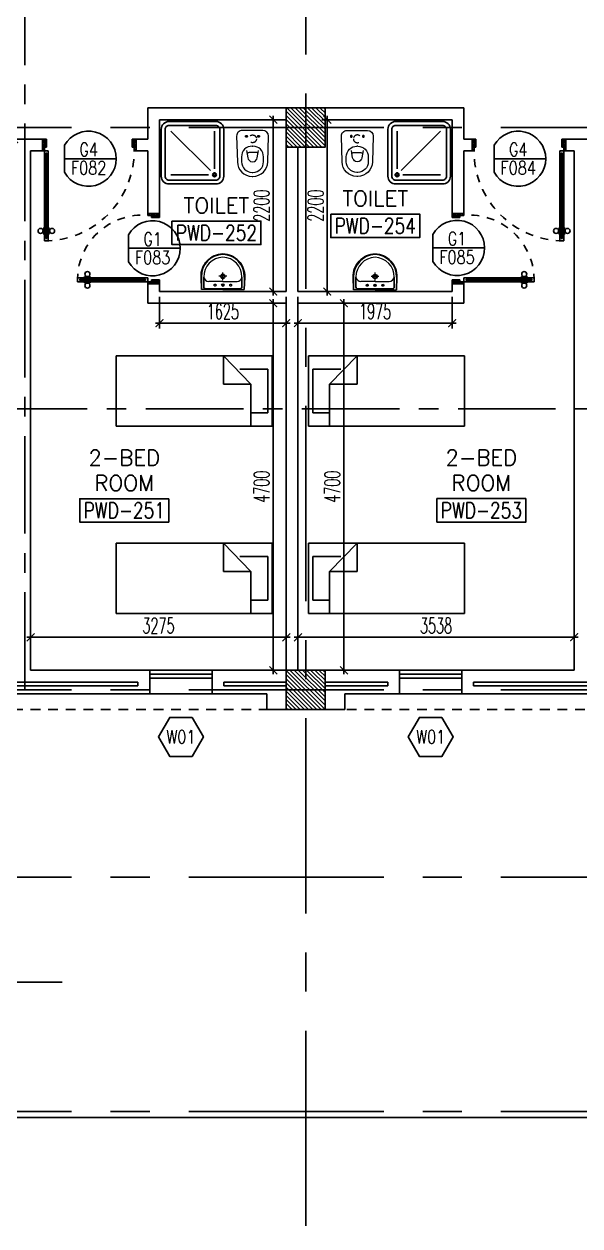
# Model space of a CAD drawing. Extents: x 88852.7 to 88945.7, y 39921.6 to 40001.1.
# Drawn here: x 88924.4 to 88931.52, y 39921.62 to 39937 of the extents above; entities that cross this region are included whole.
import ezdxf
from ezdxf.enums import TextEntityAlignment as Align

# ---------------------------------------------------------------- set-up
doc = ezdxf.new("R2010")
doc.units = 0
doc.header["$MEASUREMENT"] = 0
doc.header["$PDMODE"] = 34
for name, pattern in [('CENTER', [2, 1.25, -0.25, 0.25, -0.25]), ('CENTERX2', [4, 2.5, -0.5, 0.5, -0.5]), ('DASHED', [0.75, 0.5, -0.25]), ('HIDDEN', [0.375, 0.25, -0.125]), ('HIDDEN2', [0.1875, 0.125, -0.0625])]:
    doc.linetypes.add(name, pattern=pattern)
doc.layers.get('0').update_dxf_attribs({"linetype": 'CONTINUOUS'})
doc.layers.get('DEFPOINTS').update_dxf_attribs({"linetype": 'CONTINUOUS'})
for name, color, linetype in [('AX-DIM', 4, 'CONTINUOUS'), ('AXES', 11, 'CENTERX2'), ('AXES1', 11, 'CENTER'), ('COL', 2, 'CONTINUOUS'), ('DIM', 4, 'CONTINUOUS'), ('DOOR', 7, 'CONTINUOUS'), ('DOOR-CR', 4, 'CONTINUOUS'), ('DOOR-NO', 3, 'CONTINUOUS'), ('FIX', 3, 'CONTINUOUS'), ('FUR', 4, 'CONTINUOUS'), ('HAT', 8, 'CONTINUOUS'), ('HIDDEN', 9, 'HIDDEN2'), ('INSUL', 4, 'CONTINUOUS'), ('RM-BOX', 4, 'CONTINUOUS'), ('RM-NAME', 2, 'CONTINUOUS'), ('RM-NO', 2, 'CONTINUOUS'), ('TXT', 2, 'CONTINUOUS'), ('WALL', 2, 'CONTINUOUS'), ('WIN', 3, 'CONTINUOUS'), ('WIN-BOX', 3, 'CONTINUOUS'), ('WIN-NO', 5, 'CONTINUOUS')]:
    doc.layers.add(name, color=color, linetype=linetype)
doc.styles.add('ROMANS', font='ROMANS.shx', dxfattribs={"width": 0.6})
doc.dimstyles.new('DIM-OUT', dxfattribs={"dimscale": 0, "dimtxt": 0.24, "dimasz": 0.08, "dimexe": 0.02, "dimexo": 0.02, "dimgap": 0.05, "dimtad": 1, "dimdec": 0, "dimlfac": 1000, "dimzin": 0, "dimdsep": 46, "dimtxsty": 'ROMANS', "dimblk1": 'ARCHTICK', "dimblk2": 'ARCHTICK', "dimsah": 1, "dimcen": 0.01, "dimdle": 0.08, "dimclrd": 4, "dimclre": 4, "dimclrt": 2, "dimadec": 0, "dimazin": 0, "dimtp": 2, "dimtm": 2, "dimtfac": 0.114286, "dimtdec": 0, "dimtix": 1, "dimtmove": 2, "dimatfit": 3, "dimldrblk": 'ARCHTICK', "dimfxl": 0, "dimtolj": 1, "dimtzin": 0, "dimarcsym": 0})
doc.dimstyles.new('STANDARD in', dxfattribs={"dimtxt": 0.2, "dimasz": 0.1, "dimexe": 0.07, "dimexo": 0.07, "dimgap": 0.05, "dimtad": 1, "dimdec": 0, "dimlfac": 1000, "dimzin": 0, "dimdsep": 46, "dimtxsty": 'ROMANS', "dimblk": 'ARCHTICK', "dimcen": 0.05, "dimdle": 0.05, "dimclrd": 4, "dimclre": 4, "dimclrt": 2, "dimadec": 0, "dimazin": 0, "dimtfac": 1, "dimtdec": 0, "dimtmove": 2, "dimatfit": 3, "dimfxl": 0, "dimtolj": 1, "dimtzin": 0, "dimarcsym": 0})

# ---------------------------------------------------------------- blocks, each defined once
blk = doc.blocks.new('_ARCHTICK')
at = {"color": 0, "linetype": 'ByBlock', "const_width": 0.15}
blk.add_lwpolyline([(-0.5, -0.5), (0.5, 0.5)], dxfattribs=at)
blk = doc.blocks.new('*D592')
at = {"layer": 'AX-DIM', "color": 4, "lineweight": -2}
for p, q in [((88944.31, 39928.31), (88944.31, 39922.925)), ((88943.63, 39928.23), (88944.33, 39928.23)), ((88903.54, 39923.005), (88944.33, 39923.005))]:
    blk.add_line(p, q, dxfattribs=at)
at = {"layer": 'DEFPOINTS', "color": 0}
for p in [(88943.61, 39928.23), (88903.52, 39923.005), (88944.31, 39923.005)]:
    blk.add_point(p, dxfattribs=at)
at = {"layer": 'AX-DIM', "color": 4, "lineweight": -2, "xscale": 0.08, "yscale": 0.08, "zscale": 0.08}
for p, rotation in [((88944.31, 39928.23), 90), ((88944.31, 39923.005), 270)]:
    blk.add_blockref('_ARCHTICK', p, dxfattribs=dict(at, rotation=rotation))
at = {"layer": 'AX-DIM', "color": 2, "insert": (88944.14, 39925.617), "char_height": 0.24, "attachment_point": 5, "rotation": 90, "style": 'ROMANS'}
blk.add_mtext('\\A1;5225', dxfattribs=at)
blk = doc.blocks.new('*D241')
at = {"layer": 'DEFPOINTS', "color": 0, "linetype": 'ByBlock'}
for p in [(88927.91, 39933.58), (88929.885, 39933.58), (88929.885, 39933.175)]:
    blk.add_point(p, dxfattribs=at)
at = {"layer": 'DIM', "color": 4, "linetype": 'ByBlock', "lineweight": -2}
for p, q in [((88927.91, 39933.51), (88927.91, 39933.105)), ((88929.885, 39933.51), (88929.885, 39933.105)), ((88927.86, 39933.175), (88929.935, 39933.175))]:
    blk.add_line(p, q, dxfattribs=at)
at = {"layer": 'DIM', "color": 4, "linetype": 'ByBlock', "lineweight": -2, "xscale": 0.1, "yscale": 0.1, "zscale": 0.1, "rotation": 180}
blk.add_blockref('_ARCHTICK', (88927.91, 39933.175), dxfattribs=at)
at = {"layer": 'DIM', "color": 4, "linetype": 'ByBlock', "lineweight": -2, "xscale": 0.1, "yscale": 0.1, "zscale": 0.1}
blk.add_blockref('_ARCHTICK', (88929.885, 39933.175), dxfattribs=at)
at = {"layer": 'DIM', "color": 2, "linetype": 'ByBlock', "insert": (88928.898, 39933.325), "char_height": 0.2, "attachment_point": 5, "style": 'ROMANS'}
blk.add_mtext('\\A1;1975', dxfattribs=at)
blk = doc.blocks.new('*D245')
at = {"layer": 'DEFPOINTS', "color": 0, "linetype": 'ByBlock'}
for p in [(88928.513, 39933.43), (88928.499, 39928.73), (88928.513, 39928.73)]:
    blk.add_point(p, dxfattribs=at)
at = {"layer": 'DIM', "color": 4, "linetype": 'ByBlock', "lineweight": -2}
for p, q in [((88928.443, 39933.43), (88928.429, 39933.43)), ((88928.499, 39933.48), (88928.499, 39928.68)), ((88928.443, 39928.73), (88928.429, 39928.73))]:
    blk.add_line(p, q, dxfattribs=at)
at = {"layer": 'DIM', "color": 4, "linetype": 'ByBlock', "lineweight": -2, "xscale": 0.1, "yscale": 0.1, "zscale": 0.1}
for p, rotation in [((88928.499, 39933.43), 90), ((88928.499, 39928.73), 270)]:
    blk.add_blockref('_ARCHTICK', p, dxfattribs=dict(at, rotation=rotation))
at = {"layer": 'DIM', "color": 2, "linetype": 'ByBlock', "insert": (88928.349, 39931.08), "char_height": 0.2, "attachment_point": 5, "rotation": 90, "style": 'ROMANS'}
blk.add_mtext('\\A1;4700', dxfattribs=at)
blk = doc.blocks.new('*D242')
at = {"layer": 'DEFPOINTS', "color": 0, "linetype": 'ByBlock'}
for p in [(88928.286, 39935.78), (88928.561, 39935.78), (88927.91, 39933.58)]:
    blk.add_point(p, dxfattribs=at)
at = {"layer": 'DIM', "color": 4, "linetype": 'ByBlock', "lineweight": -2}
for p, q in [((88928.491, 39935.78), (88928.216, 39935.78)), ((88928.286, 39933.53), (88928.286, 39935.83)), ((88927.98, 39933.58), (88928.356, 39933.58))]:
    blk.add_line(p, q, dxfattribs=at)
at = {"layer": 'DIM', "color": 4, "linetype": 'ByBlock', "lineweight": -2, "xscale": 0.1, "yscale": 0.1, "zscale": 0.1}
for p, rotation in [((88928.286, 39935.78), 90), ((88928.286, 39933.58), 270)]:
    blk.add_blockref('_ARCHTICK', p, dxfattribs=dict(at, rotation=rotation))
at = {"layer": 'DIM', "color": 2, "linetype": 'ByBlock', "insert": (88928.136, 39934.68), "char_height": 0.2, "attachment_point": 5, "rotation": 90, "style": 'ROMANS'}
blk.add_mtext('\\A1;2200', dxfattribs=at)
blk = doc.blocks.new('*D243')
at = {"layer": 'DEFPOINTS', "color": 0, "linetype": 'ByBlock'}
for p in [(88926.135, 39933.58), (88927.76, 39933.58), (88926.135, 39933.175)]:
    blk.add_point(p, dxfattribs=at)
at = {"layer": 'DIM', "color": 4, "linetype": 'ByBlock', "lineweight": -2}
for p, q in [((88926.135, 39933.51), (88926.135, 39933.105)), ((88927.76, 39933.51), (88927.76, 39933.105)), ((88927.81, 39933.175), (88926.085, 39933.175))]:
    blk.add_line(p, q, dxfattribs=at)
at = {"layer": 'DIM', "color": 4, "linetype": 'ByBlock', "lineweight": -2, "xscale": 0.1, "yscale": 0.1, "zscale": 0.1, "rotation": 180}
blk.add_blockref('_ARCHTICK', (88926.135, 39933.175), dxfattribs=at)
at = {"layer": 'DIM', "color": 4, "linetype": 'ByBlock', "lineweight": -2, "xscale": 0.1, "yscale": 0.1, "zscale": 0.1}
blk.add_blockref('_ARCHTICK', (88927.76, 39933.175), dxfattribs=at)
at = {"layer": 'DIM', "color": 2, "linetype": 'ByBlock', "insert": (88926.948, 39933.325), "char_height": 0.2, "attachment_point": 5, "style": 'ROMANS'}
blk.add_mtext('\\A1;1625', dxfattribs=at)
blk = doc.blocks.new('*D246')
at = {"layer": 'DEFPOINTS', "color": 0, "linetype": 'ByBlock'}
for p in [(88927.285, 39933.43), (88927.594, 39933.43), (88927.285, 39928.73)]:
    blk.add_point(p, dxfattribs=at)
at = {"layer": 'DIM', "color": 4, "linetype": 'ByBlock', "lineweight": -2}
for p, q in [((88927.355, 39933.43), (88927.664, 39933.43)), ((88927.594, 39928.68), (88927.594, 39933.48)), ((88927.355, 39928.73), (88927.664, 39928.73))]:
    blk.add_line(p, q, dxfattribs=at)
at = {"layer": 'DIM', "color": 4, "linetype": 'ByBlock', "lineweight": -2, "xscale": 0.1, "yscale": 0.1, "zscale": 0.1}
for p, rotation in [((88927.594, 39933.43), 90), ((88927.594, 39928.73), 270)]:
    blk.add_blockref('_ARCHTICK', p, dxfattribs=dict(at, rotation=rotation))
at = {"layer": 'DIM', "color": 2, "linetype": 'ByBlock', "insert": (88927.444, 39931.08), "char_height": 0.2, "attachment_point": 5, "rotation": 90, "style": 'ROMANS'}
blk.add_mtext('\\A1;4700', dxfattribs=at)
blk = doc.blocks.new('*D244')
at = {"layer": 'DEFPOINTS', "color": 0, "linetype": 'ByBlock'}
for p in [(88927.133, 39935.78), (88927.594, 39935.78), (88927.76, 39933.58)]:
    blk.add_point(p, dxfattribs=at)
at = {"layer": 'DIM', "color": 4, "linetype": 'ByBlock', "lineweight": -2}
for p, q in [((88927.203, 39935.78), (88927.664, 39935.78)), ((88927.594, 39933.53), (88927.594, 39935.83)), ((88927.69, 39933.58), (88927.524, 39933.58))]:
    blk.add_line(p, q, dxfattribs=at)
at = {"layer": 'DIM', "color": 4, "linetype": 'ByBlock', "lineweight": -2, "xscale": 0.1, "yscale": 0.1, "zscale": 0.1}
for p, rotation in [((88927.594, 39935.78), 90), ((88927.594, 39933.58), 270)]:
    blk.add_blockref('_ARCHTICK', p, dxfattribs=dict(at, rotation=rotation))
at = {"layer": 'DIM', "color": 2, "linetype": 'ByBlock', "insert": (88927.444, 39934.68), "char_height": 0.2, "attachment_point": 5, "rotation": 90, "style": 'ROMANS'}
blk.add_mtext('\\A1;2200', dxfattribs=at)
blk = doc.blocks.new('*D247')
at = {"layer": 'DEFPOINTS', "color": 0, "linetype": 'ByBlock'}
for p in [(88924.485, 39929.153), (88924.485, 39929.025), (88927.76, 39929.025)]:
    blk.add_point(p, dxfattribs=at)
at = {"layer": 'DIM', "color": 4, "linetype": 'ByBlock', "lineweight": -2}
for p, q in [((88924.485, 39929.095), (88924.485, 39929.223)), ((88927.76, 39929.095), (88927.76, 39929.223)), ((88927.81, 39929.153), (88924.435, 39929.153))]:
    blk.add_line(p, q, dxfattribs=at)
at = {"layer": 'DIM', "color": 4, "linetype": 'ByBlock', "lineweight": -2, "xscale": 0.1, "yscale": 0.1, "zscale": 0.1, "rotation": 180}
blk.add_blockref('_ARCHTICK', (88924.485, 39929.153), dxfattribs=at)
at = {"layer": 'DIM', "color": 4, "linetype": 'ByBlock', "lineweight": -2, "xscale": 0.1, "yscale": 0.1, "zscale": 0.1}
blk.add_blockref('_ARCHTICK', (88927.76, 39929.153), dxfattribs=at)
at = {"layer": 'DIM', "color": 2, "linetype": 'ByBlock', "insert": (88926.123, 39929.303), "char_height": 0.2, "attachment_point": 5, "style": 'ROMANS'}
blk.add_mtext('\\A1;3275', dxfattribs=at)
blk = doc.blocks.new('*D240')
at = {"layer": 'DEFPOINTS', "color": 0, "linetype": 'ByBlock'}
for p in [(88927.91, 39929.153), (88927.91, 39928.73), (88931.448, 39928.73)]:
    blk.add_point(p, dxfattribs=at)
at = {"layer": 'DIM', "color": 4, "linetype": 'ByBlock', "lineweight": -2}
for p, q in [((88927.91, 39928.8), (88927.91, 39929.223)), ((88931.448, 39928.8), (88931.448, 39929.223)), ((88931.498, 39929.153), (88927.86, 39929.153))]:
    blk.add_line(p, q, dxfattribs=at)
at = {"layer": 'DIM', "color": 4, "linetype": 'ByBlock', "lineweight": -2, "xscale": 0.1, "yscale": 0.1, "zscale": 0.1, "rotation": 180}
blk.add_blockref('_ARCHTICK', (88927.91, 39929.153), dxfattribs=at)
at = {"layer": 'DIM', "color": 4, "linetype": 'ByBlock', "lineweight": -2, "xscale": 0.1, "yscale": 0.1, "zscale": 0.1}
blk.add_blockref('_ARCHTICK', (88931.448, 39929.153), dxfattribs=at)
at = {"layer": 'DIM', "color": 2, "linetype": 'ByBlock', "insert": (88929.679, 39929.303), "char_height": 0.2, "attachment_point": 5, "style": 'ROMANS'}
blk.add_mtext('\\A1;3538', dxfattribs=at)
blk = doc.blocks.new('SHR1')
at = {"layer": 'FIX'}
for p, q in [((-196, 196), (-700, 700)), ((-143, 218), (-143, 700)), ((-218, 143), (-700, 143))]:
    blk.add_line(p, q, dxfattribs=at)
for points in [[(-825, 125), (-825, 725, -0.414214), (-725, 825), (-125, 825, -0.414214), (-25, 725), (-25, 125, -0.414214), (-125, 25), (-725, 25, -0.414214)], [(-775, 125), (-775, 725, -0.414214), (-725, 775), (-125, 775, -0.414214), (-75, 725), (-75, 125, -0.414214), (-125, 75), (-725, 75, -0.414214)]]:
    blk.add_lwpolyline(points, format="xyb", close=True, dxfattribs=at)
for radius in [25, 15]:
    blk.add_circle((-143, 143), radius, dxfattribs=at)
blk = doc.blocks.new('WC1')
at = {"layer": 'FIX', "lineweight": 20}
for p, q in [((-210, 204), (-538, 194)), ((-727, 5), (-727, -5)), ((-674, 5), (-674, -5)), ((-534, 24), (-540, 0)), ((-540, 0), (-534, -24)), ((-475, 141), (-538, 141)), ((-395, 76), (-490, 60)), ((-339, 5), (-339, -5)), ((-137, 0), (-137, 131)), ((-137, -131), (-137, 0)), ((-538, -141), (-475, -141)), ((-490, -60), (-395, -76)), ((-538, -194), (-210, -204)), ((-213, -204), (-210, -204))]:
    blk.add_line(p, q, dxfattribs=at)
at = {"layer": 'FIX', "linetype": 'Continuous', "lineweight": 20}
blk.add_line((-420, -47), (-420, 45), dxfattribs=at)
at = {"layer": 'FIX', "linetype": 'HIDDEN2', "lineweight": 20, "ltscale": 0.3}
blk.add_circle((-245, 0), 49.8, dxfattribs=at)
at = {"layer": 'FIX', "linetype": 'HIDDEN', "lineweight": 20, "ltscale": 0.05}
for centre in [(-213, 78), (-213, -77)]:
    blk.add_circle(centre, 11.6, dxfattribs=at)
at = {"layer": 'FIX', "lineweight": 20}
for centre, radius, start, end in [((-538, 5), 189, 90, 180), ((-210, 131), 73, 360, 90), ((-538, 5), 136, 90, 180), ((-473, -7), 68.2, 128.9242, 152.8468), ((-464, -18), 82, 108.496, 128.9242), ((-475, 5), 136, 360, 90), ((-538, -5), 189, 180, 270), ((-538, -5), 136, 180, 270), ((-473, 7), 68.2, 207.1532, 231.0758), ((-464, 18), 82, 231.0758, 251.504), ((-475, -5), 136, 270, 0), ((-210, -131), 73, 270, 0)]:
    blk.add_arc(centre, radius, start, end, dxfattribs=at)
at = {"layer": 'FIX', "linetype": 'Continuous', "lineweight": 20}
for centre, start, end in [((-443, 46), 357.6662, 91.6121), ((-442, -46), 268.3879, 2.3338)]:
    blk.add_arc(centre, 22.3, start, end, dxfattribs=at)
blk = doc.blocks.new('LAV1')
at = {"layer": 'FIX', "linetype": 'ByBlock', "ltscale": 0.3}
for p, q in [((-280, 210), (-275, 50)), ((-245, 210), (-245, 85)), ((245, 210), (245, 85)), ((280, 210), (275, 50)), ((0, 60), (-220, 60)), ((0, 60), (220, 60))]:
    blk.add_line(p, q, dxfattribs=at)
at = {"layer": 'FIX', "linetype": 'Continuous', "lineweight": 20}
for p, q in [((-275, 210), (-275, 50)), ((0, 155), (-181, 155)), ((0, 155), (181, 155)), ((275, 210), (275, 50)), ((0, 50), (-275, 50)), ((0, 50), (-252, 50)), ((0, 50), (275, 50)), ((0, 50), (252, 50))]:
    blk.add_line(p, q, dxfattribs=at)
at = {"layer": 'FIX', "linetype": 'DASHED', "lineweight": 20, "ltscale": 0.05}
for p, q in [((50, 220), (-50, 220)), ((0, 170), (0, 270)), ((0, 170), (0, 270))]:
    blk.add_line(p, q, dxfattribs=at)
at = {"layer": 'FIX', "lineweight": 20}
for p, q in [((16, 107), (-15, 107)), ((0, 92), (0, 123))]:
    blk.add_line(p, q, dxfattribs=at)
for centre, radius in [((0, 220), 29.5), ((0, 220), 22.5), ((0, 107), 15.5)]:
    blk.add_circle(centre, radius, dxfattribs=at)
at = {"layer": 'FIX', "linetype": 'HIDDEN', "lineweight": 20, "ltscale": 0.05}
for centre in [(-100, 107), (100, 107)]:
    blk.add_circle(centre, 12.4, dxfattribs=at)
at = {"layer": 'FIX', "linetype": 'ByBlock', "ltscale": 0.3}
for centre, radius, start, end in [((7, 220), 287, 91.3776, 182.0064), ((-7, 220), 287, 357.9936, 88.6224), ((-220, 85), 24.9, 179.7021, 269.9486), ((220, 85), 24.9, 270.0514, 0.2979)]:
    blk.add_arc(centre, radius, start, end, dxfattribs=at)
at = {"layer": 'FIX', "linetype": 'Continuous', "lineweight": 20}
for centre, radius, start, end in [((8, 217), 283, 91.6988, 181.351), ((8, 212), 253, 91.7328, 180.4884), ((-8, 217), 283, 358.649, 88.3012), ((-8, 212), 253, 359.5116, 88.2672), ((-179, 222), 66.9, 190.2006, 268.0786), ((179, 222), 66.9, 271.9214, 349.7994)]:
    blk.add_arc(centre, radius, start, end, dxfattribs=at)
blk = doc.blocks.new('DD1')
at = {"layer": 'DOOR-CR'}
blk.add_line((-308, 0), (353, 0), dxfattribs=at)
blk.add_lwpolyline([(-308, -173, 3.820224), (-308, 173)], format="xyb", close=True, dxfattribs=at)
at = {"layer": 'DOOR-NO', "style": 'ROMANS', "width": 0.8}
for tag, p in [('G', (0, 142)), ('000', (0, -141))]:
    blk.add_attdef(tag, text='', height=204, dxfattribs=at).set_placement(p, align=Align.MIDDLE)
blk = doc.blocks.new('RM1')
at = {"layer": 'RM-BOX'}
blk.add_lwpolyline([(570, -200), (-570, -200), (-570, -500), (570, -500)], close=True, dxfattribs=at)
at = {"layer": 'RM-NAME', "style": 'ROMANS'}
for tag, p in [('ROOMNAME1', (0, 324)), ('ROOMNAME2', (0, 0))]:
    blk.add_attdef(tag, text='', height=200, dxfattribs=at).set_placement(p, align=Align.MIDDLE)
at = {"layer": 'RM-NO', "style": 'ROMANS', "width": 0.8}
blk.add_attdef('ROOMNO', text='', height=200, dxfattribs=at).set_placement((0, -350), align=Align.MIDDLE)
blk = doc.blocks.new('AH20A')
at = {"layer": 'FUR'}
for p, q in [((0, 0.5), (0, -0.5)), ((1, 0.5), (0, 0.5)), ((0.1358, 0.5), (0.1358, -0.0987)), ((1, -0.5), (1, 0.5)), ((0.1358, 0.3112), (0.0277, 0.3112)), ((0.0277, 0.3112), (0.0277, -0.3087)), ((0.1358, -0.0987), (0.3125, -0.5)), ((0.1358, -0.0987), (0.3125, -0.0987)), ((0.3125, -0.5), (0.3125, -0.0987)), ((0.0277, -0.3087), (0.2076, -0.3087)), ((0, -0.5), (1, -0.5))]:
    blk.add_line(p, q, dxfattribs=at)
blk = doc.blocks.new('DOOR100')
at = {"layer": 'DOOR', "color": 0, "linetype": 'ByBlock'}
for p, q in [((-76, 1251), (-76, 1301)), ((-76, 1301), (-26, 1301)), ((-26, 1301), (-76, 1301)), ((-59, 1251), (-76, 1251)), ((-59, 1251), (-59, 1271)), ((-43, 1271), (-59, 1271)), ((-43, 1251), (-43, 1271)), ((-26, 1251), (-43, 1251)), ((-26, 1251), (-26, 1301)), ((-92, 1206), (-92, 1141)), ((-83, 1206), (-92, 1206)), ((-83, 1141), (-92, 1141)), ((-83, 1129), (-83, 1219)), ((-76, 1219), (-83, 1219)), ((-83, 1206), (-83, 1141)), ((-76, 1129), (-83, 1129)), ((-26, 1219), (-19, 1219)), ((-26, 1129), (-19, 1129)), ((-19, 1129), (-19, 1219)), ((-19, 1206), (-19, 1141)), ((-19, 1206), (-10, 1206)), ((-19, 1141), (-10, 1141)), ((-10, 1206), (-10, 1141)), ((-76, 200), (-59, 200)), ((-76, 150), (-76, 200)), ((-59, 200), (-59, 180)), ((-59, 180), (-43, 180)), ((-43, 200), (-26, 200)), ((-43, 180), (-43, 200)), ((-26, 200), (-26, 150)), ((-1201, 0), (-1201, 150)), ((-1201, 150), (-1176, 150)), ((-1201, 150), (-1201, 0)), ((-1151, 0), (-1201, 0)), ((-1176, 150), (-1176, 100)), ((-1176, 100), (-1151, 100)), ((-1151, 100), (-1151, 0)), ((-76, 150), (-26, 150)), ((-51, 100), (-51, 0)), ((-26, 100), (-51, 100)), ((-51, 0), (-1, 0)), ((-1, 150), (-26, 150)), ((-26, 150), (-26, 100)), ((-1, 150), (-1, 0))]:
    blk.add_line(p, q, dxfattribs=at)
at = {"layer": 'DOOR', "linetype": 'ByBlock'}
for p, q in [((-76, 1251), (-76, 200)), ((-59, 200), (-59, 1251)), ((-43, 200), (-43, 1251)), ((-26, 200), (-26, 1251))]:
    blk.add_line(p, q, dxfattribs=at)
at = {"layer": 'DOOR', "color": 9, "linetype": 'ByBlock'}
for p, q in [((-1151, 0), (-1201, 114)), ((-1151, 0), (-1201, 40)), ((-1151, 0), (-1164, 100)), ((-51, 0), (-1, 114)), ((-51, 0), (-38, 100)), ((-51, 0), (-1, 40))]:
    blk.add_line(p, q, dxfattribs=at)
at = {"layer": 'DOOR', "color": 0, "linetype": 'ByBlock'}
for centre in [(-125, 1174), (22, 1174)]:
    blk.add_circle(centre, 32.4, dxfattribs=at)
at = {"layer": 'DOOR', "linetype": 'HIDDEN', "ltscale": 0.5}
blk.add_arc((-27, 152), 1149, 89.961, 180.0931, dxfattribs=at)
at = {"layer": 'DOOR', "color": 9, "linetype": 'ByBlock'}
for centre, radius, start, end in [((-1151, 0), 154, 103.7142, 108.8947), ((-1151, 0), 134, 100.72, 111.8402), ((-1151, 0), 94.4, 90, 121.9818), ((-1151, 0), 74.4, 90, 132.2236), ((-1151, 0), 54.4, 90, 156.7926), ((-1151, 0), 34.4, 90, 180), ((-1151, 0), 14.4, 90, 180), ((-51, 0), 94.4, 58.0182, 90), ((-51, 0), 74.4, 47.7764, 90), ((-51, 0), 54.4, 23.2074, 90), ((-51, 0), 34.4, 0, 90), ((-51, 0), 14.4, 0, 90), ((-51, 0), 134, 68.1598, 79.28), ((-51, 0), 114, 64.0838, 77.3774), ((-51, 0), 154, 71.1053, 76.2858)]:
    blk.add_arc(centre, radius, start, end, dxfattribs=at)
blk = doc.blocks.new('DOOR90')
at = {"layer": 'DOOR', "linetype": 'ByBlock'}
for p, q in [((0, 0), (-150, 0)), ((-200, -25), (-1000, -25)), ((-200, -42), (-1000, -42)), ((-200, -58), (-1000, -58)), ((-1000, -75), (-200, -75))]:
    blk.add_line(p, q, dxfattribs=at)
at = {"layer": 'DOOR', "color": 0, "linetype": 'ByBlock'}
for p, q in [((-150, 0), (-150, -25)), ((-150, 0), (0, 0)), ((0, -50), (0, 0)), ((-1050, -25), (-1050, -75)), ((-1050, -75), (-1050, -25)), ((-1000, -25), (-1050, -25)), ((-1000, -75), (-1050, -75)), ((-1020, -42), (-1020, -58)), ((-1000, -42), (-1020, -42)), ((-1000, -58), (-1020, -58)), ((-1000, -25), (-1000, -42)), ((-1000, -58), (-1000, -75)), ((-968, -25), (-968, -18)), ((-878, -18), (-968, -18)), ((-968, -75), (-968, -82)), ((-878, -82), (-968, -82)), ((-955, -18), (-955, -9)), ((-955, -9), (-890, -9)), ((-955, -18), (-890, -18)), ((-955, -82), (-955, -91)), ((-955, -82), (-890, -82)), ((-955, -91), (-890, -91)), ((-890, -18), (-890, -9)), ((-890, -82), (-890, -91)), ((-878, -25), (-878, -18)), ((-878, -75), (-878, -82)), ((-200, -42), (-200, -25)), ((-200, -25), (-150, -25)), ((-180, -42), (-200, -42)), ((-200, -75), (-200, -58)), ((-200, -58), (-180, -58)), ((-150, -75), (-200, -75)), ((-180, -58), (-180, -42)), ((-150, -75), (-150, -25)), ((-150, -25), (-100, -25)), ((-100, -25), (-100, -50)), ((-100, -50), (0, -50)), ((-150, -900), (-150, -875)), ((-150, -875), (-100, -875)), ((0, -900), (-150, -900)), ((-150, -900), (0, -900)), ((-100, -850), (0, -850)), ((-100, -875), (-100, -850)), ((0, -850), (0, -900))]:
    blk.add_line(p, q, dxfattribs=at)
at = {"layer": 'DOOR', "color": 9, "linetype": 'ByBlock'}
for p, q in [((0, -50), (-114, 0)), ((0, -50), (-40, 0)), ((0, -50), (-100, -37)), ((0, -850), (-114, -900)), ((0, -850), (-100, -863)), ((0, -850), (-40, -900))]:
    blk.add_line(p, q, dxfattribs=at)
at = {"layer": 'DOOR', "color": 0, "linetype": 'ByBlock'}
for centre in [(-923, 24), (-923, -124)]:
    blk.add_circle(centre, 32.4, dxfattribs=at)
at = {"layer": 'DOOR', "color": 9, "linetype": 'ByBlock'}
for centre, radius, start, end in [((0, -50), 74.4, 137.7764, 180), ((0, -50), 54.4, 113.2074, 180), ((0, -50), 154, 161.1053, 166.2858), ((0, -50), 134, 158.1598, 169.28), ((0, -50), 114, 154.0838, 167.3774), ((0, -50), 94.4, 148.0182, 180), ((0, -50), 34.4, 90, 180), ((0, -50), 14.4, 90, 180), ((0, -850), 154, 193.7142, 198.8947), ((0, -850), 134, 190.72, 201.8402), ((0, -850), 94.4, 180, 211.9818), ((0, -850), 74.4, 180, 222.2236), ((0, -850), 54.4, 180, 246.7926), ((0, -850), 34.4, 180, 270), ((0, -850), 14.4, 180, 270)]:
    blk.add_arc(centre, radius, start, end, dxfattribs=at)
at = {"layer": 'DOOR', "linetype": 'HIDDEN', "ltscale": 0.5}
blk.add_arc((-222, -50), 828, 178.2701, 275.003, dxfattribs=at)
blk = doc.blocks.new('*X96')
at = {"color": 0}
for p, q in [((245929, 169932), (246386, 170390)), ((245929, 169985), (246333, 170390)), ((245929, 170038), (246280, 170390)), ((245929, 170091), (246227, 170390)), ((245929, 170144), (246174, 170390)), ((245929, 170197), (246121, 170390)), ((245929, 170250), (246068, 170390)), ((245929, 170303), (246015, 170390)), ((245929, 170357), (245962, 170390)), ((245939, 169890), (246429, 170379)), ((245992, 169890), (246429, 170326)), ((246045, 169890), (246429, 170273)), ((246098, 169890), (246429, 170220)), ((246151, 169890), (246429, 170167)), ((246204, 169890), (246429, 170114)), ((246257, 169890), (246429, 170061)), ((246310, 169890), (246429, 170008)), ((246363, 169890), (246429, 169955)), ((246416, 169890), (246429, 169902))]:
    blk.add_line(p, q, dxfattribs=at)
blk = doc.blocks.new('COL50')
at = {"layer": 'COL'}
blk.add_lwpolyline([(-250, 250), (-250, -250), (250, -250), (250, 250)], close=True, dxfattribs=at)
blk = doc.blocks.new('WW1')
at = {"layer": 'WIN-BOX'}
blk.add_lwpolyline([(144, -250), (289, 0), (144, 250), (-144, 250), (-289, 0), (-144, -250)], close=True, dxfattribs=at)
at = {"layer": 'WIN-NO', "style": 'ROMANS', "width": 0.8}
blk.add_attdef('W00', text='', height=170, dxfattribs=at).set_placement((0, 0), align=Align.MIDDLE)
blk = doc.blocks.new('*X89')
at = {"color": 0}
for p, q in [((245927, 177090), (246427, 177590)), ((245929, 177145), (246374, 177590)), ((245929, 177198), (246321, 177590)), ((245929, 177251), (246267, 177590)), ((245929, 177304), (246214, 177590)), ((245929, 177357), (246161, 177590)), ((245929, 177410), (246108, 177590)), ((245929, 177463), (246055, 177590)), ((245929, 177516), (246002, 177590)), ((245929, 177569), (245949, 177590)), ((245980, 177090), (246429, 177539)), ((246033, 177090), (246429, 177486)), ((246086, 177090), (246429, 177433)), ((246139, 177090), (246429, 177380)), ((246192, 177090), (246429, 177327)), ((246245, 177090), (246429, 177274)), ((246298, 177090), (246429, 177220)), ((246351, 177090), (246429, 177167)), ((246404, 177090), (246429, 177114))]:
    blk.add_line(p, q, dxfattribs=at)
blk = doc.blocks.new('*D830')
at = {"layer": 'DEFPOINTS', "color": 0, "linetype": 'ByBlock'}
for p in [(88924.275, 39939.03), (88924.602, 39939.03), (88924.602, 39935.53)]:
    blk.add_point(p, dxfattribs=at)
at = {"layer": 'DIM', "color": 4, "linetype": 'ByBlock', "lineweight": -2}
for p, q in [((88924.275, 39935.48), (88924.275, 39939.08)), ((88924.532, 39939.03), (88924.205, 39939.03)), ((88924.532, 39935.53), (88924.205, 39935.53))]:
    blk.add_line(p, q, dxfattribs=at)
at = {"layer": 'DIM', "color": 4, "linetype": 'ByBlock', "lineweight": -2, "xscale": 0.1, "yscale": 0.1, "zscale": 0.1}
for p, rotation in [((88924.275, 39939.03), 90), ((88924.275, 39935.53), 270)]:
    blk.add_blockref('_ARCHTICK', p, dxfattribs=dict(at, rotation=rotation))
at = {"layer": 'DIM', "color": 2, "linetype": 'ByBlock', "insert": (88924.125, 39937.28), "char_height": 0.2, "attachment_point": 5, "rotation": 90, "style": 'ROMANS'}
blk.add_mtext('\\A1;3500', dxfattribs=at)

msp = doc.modelspace()

# ---------------------------------------------------------------- linework, layer by layer
at = {"layer": 'AXES'}
for p, q in [((88928.0103, 39921.6153), (88928.0103, 40000.4279)), ((88945.0103, 39935.6796), (88876.9703, 39935.6796)), ((88945.0103, 39928.4796), (88876.9703, 39928.4796)), ((88945.0103, 39926.0796), (88876.9703, 39926.0796)), ((88945.0103, 39923.0796), (88876.9703, 39923.0796))]:
    msp.add_line(p, q, dxfattribs=at)
at = {"layer": 'AXES1'}
for p, q in [((88924.4103, 39928.4796), (88924.4103, 39987.2996)), ((88935.2103, 39932.0796), (88892.9203, 39932.0796))]:
    msp.add_line(p, q, dxfattribs=at)
at = {"layer": 'COL'}
msp.add_lwpolyline([(88928.2603, 39928.7296), (88928.2603, 39928.2296), (88927.7603, 39928.2296), (88927.7603, 39928.7296)], close=True, dxfattribs=at)
at = {"layer": 'HIDDEN'}
msp.add_line((88903.1103, 39928.2296), (88934.9603, 39928.2296), dxfattribs=at)
at = {"layer": 'INSUL'}
for p, q in [((88925.8603, 39928.5796), (88922.9603, 39928.5796)), ((88925.8603, 39928.5296), (88922.9603, 39928.5296)), ((88925.8603, 39928.5296), (88925.8603, 39928.5796)), ((88926.9603, 39928.5296), (88926.9603, 39928.5796)), ((88926.9603, 39928.5796), (88927.7603, 39928.5796)), ((88926.9603, 39928.5296), (88927.7603, 39928.5296)), ((88928.2603, 39928.5796), (88929.0603, 39928.5796)), ((88928.2603, 39928.5296), (88929.0603, 39928.5296)), ((88929.0603, 39928.5296), (88929.0603, 39928.5796)), ((88930.1603, 39928.5296), (88930.1603, 39928.5796)), ((88933.0603, 39928.5796), (88930.1603, 39928.5796)), ((88933.0603, 39928.5296), (88930.1603, 39928.5296))]:
    msp.add_line(p, q, dxfattribs=at)
at = {"layer": 'TXT', "color": 6}
msp.add_line((88911.7312, 39924.7358), (88924.8889, 39924.7358), dxfattribs=at)
at = {"layer": 'WALL', "linetype": 'ByBlock'}
for p, q in [((88927.7603, 39935.9296), (88925.9853, 39935.9296)), ((88927.7603, 39935.9296), (88925.9853, 39935.9296)), ((88925.9853, 39935.9296), (88927.7603, 39935.9296)), ((88928.2603, 39935.9296), (88930.0353, 39935.9296)), ((88928.2603, 39935.9296), (88930.0353, 39935.9296)), ((88930.0353, 39935.9296), (88928.2603, 39935.9296)), ((88927.7603, 39935.7796), (88926.1353, 39935.7796)), ((88926.1353, 39935.7796), (88927.7603, 39935.7796)), ((88926.1353, 39935.7796), (88927.7603, 39935.7796)), ((88928.2603, 39935.7796), (88929.8853, 39935.7796)), ((88928.2603, 39935.7796), (88929.8853, 39935.7796)), ((88929.8853, 39935.7796), (88928.2603, 39935.7796)), ((88929.8853, 39935.7796), (88928.2603, 39935.7796)), ((88925.9853, 39935.5296), (88925.8353, 39935.5296)), ((88930.0353, 39935.5296), (88930.1415, 39935.5296)), ((88931.704, 39935.5296), (88931.3415, 39935.5296)), ((88925.9853, 39935.3796), (88925.8353, 39935.3796)), ((88930.0353, 39935.3796), (88930.1415, 39935.3796)), ((88931.3415, 39935.3796), (88931.4478, 39935.3796))]:
    msp.add_line(p, q, dxfattribs=at)
at = {"layer": 'WALL'}
for p, q in [((88925.9853, 39935.9296), (88925.9853, 39935.5296)), ((88930.0353, 39935.9296), (88930.0353, 39935.5296)), ((88926.1353, 39935.7796), (88926.1353, 39934.5796)), ((88929.8853, 39935.7796), (88929.8853, 39934.5796)), ((88924.1853, 39935.5296), (88924.6353, 39935.5296)), ((88924.4853, 39935.3796), (88924.6353, 39935.3796)), ((88924.4853, 39935.3796), (88924.4853, 39928.7296)), ((88925.9853, 39935.3796), (88925.9853, 39934.5796)), ((88927.7603, 39935.4296), (88927.7603, 39933.5796)), ((88927.9103, 39935.4296), (88927.9103, 39933.5796)), ((88930.0353, 39935.3796), (88930.0353, 39934.5796)), ((88931.4478, 39935.3796), (88931.4478, 39928.7296)), ((88925.9853, 39934.5796), (88926.1353, 39934.5796)), ((88930.0353, 39934.5796), (88929.8853, 39934.5796)), ((88925.9853, 39933.6796), (88926.1353, 39933.6796)), ((88925.9853, 39933.6796), (88925.9853, 39933.4296)), ((88926.1353, 39933.6796), (88926.1353, 39933.5796)), ((88930.0353, 39933.6796), (88929.8853, 39933.6796)), ((88929.8853, 39933.6796), (88929.8853, 39933.5796)), ((88930.0353, 39933.6796), (88930.0353, 39933.4296)), ((88926.1353, 39933.5796), (88927.7603, 39933.5796)), ((88929.8853, 39933.5796), (88927.9103, 39933.5796)), ((88925.9853, 39933.4296), (88927.7603, 39933.4296)), ((88927.7603, 39933.4296), (88927.7603, 39928.7296)), ((88930.0353, 39933.4296), (88927.9103, 39933.4296)), ((88927.9103, 39933.4296), (88927.9103, 39928.7296)), ((88926.0103, 39928.7296), (88924.4853, 39928.7296)), ((88926.0103, 39928.4296), (88926.0103, 39928.7296)), ((88926.8103, 39928.4296), (88926.8103, 39928.7296)), ((88927.7603, 39928.7296), (88926.8103, 39928.7296)), ((88928.2603, 39928.7296), (88929.2103, 39928.7296)), ((88929.2103, 39928.4296), (88929.2103, 39928.7296)), ((88930.0103, 39928.4296), (88930.0103, 39928.7296)), ((88931.4478, 39928.7296), (88930.0103, 39928.7296)), ((88926.0103, 39928.4296), (88922.8103, 39928.4296)), ((88927.5103, 39928.4296), (88926.8103, 39928.4296)), ((88927.5103, 39928.2296), (88927.5103, 39928.4296)), ((88928.5103, 39928.4296), (88929.2103, 39928.4296)), ((88928.5103, 39928.2296), (88928.5103, 39928.4296)), ((88933.2103, 39928.4296), (88930.0103, 39928.4296)), ((88928.5103, 39928.2296), (88927.5103, 39928.2296))]:
    msp.add_line(p, q, dxfattribs=at)
at = {"layer": 'WALL', "color": 2, "linetype": 'ByBlock'}
for p, q in [((88924.6353, 39935.5296), (88924.6353, 39935.3796)), ((88925.8353, 39935.5296), (88925.8353, 39935.3796)), ((88930.1415, 39935.5296), (88930.1415, 39935.3796)), ((88931.3415, 39935.5296), (88931.3415, 39935.3796))]:
    msp.add_line(p, q, dxfattribs=at)
at = {"layer": 'WALL', "linetype": 'ByBlock', "ltscale": 0.3}
for points in [[(88927.7603, 39935.4296), (88928.2603, 39935.4296), (88928.2603, 39935.9296), (88927.7603, 39935.9296)], [(88927.7603, 39928.2296), (88928.2603, 39928.2296), (88928.2603, 39928.7296), (88927.7603, 39928.7296)]]:
    msp.add_lwpolyline(points, close=True, dxfattribs=at)
at = {"layer": 'WIN'}
for p, q in [((88926.0103, 39928.7296), (88926.8103, 39928.7296)), ((88926.0103, 39928.6796), (88926.8103, 39928.6796)), ((88926.0103, 39928.6296), (88926.8103, 39928.6296)), ((88929.2103, 39928.7296), (88930.0103, 39928.7296)), ((88929.2103, 39928.6796), (88930.0103, 39928.6796)), ((88929.2103, 39928.6296), (88930.0103, 39928.6296)), ((88926.0103, 39928.4296), (88926.8103, 39928.4296)), ((88929.2103, 39928.4296), (88930.0103, 39928.4296))]:
    msp.add_line(p, q, dxfattribs=at)

# ---------------------------------------------------------------- block references
at = {"layer": 'COL', "xscale": 0.001, "yscale": 0.001, "zscale": 0.001, "rotation": 180}
msp.add_blockref('COL50', (88928.0103, 39935.6796), dxfattribs=at)
at = {"layer": 'DOOR', "color": 0, "linetype": 'ByBlock', "yscale": 0.001, "zscale": 0.001, "rotation": 180}
for name, p, xscale in [('DOOR100', (88924.6353, 39935.5296), 0.001), ('DOOR100', (88931.3415, 39935.5296), -0.001), ('DOOR90', (88926.1353, 39933.6796), -0.001), ('DOOR90', (88929.8853, 39933.6796), 0.001)]:
    msp.add_blockref(name, p, dxfattribs=dict(at, xscale=xscale))
at = {"layer": 'DOOR-NO'}
ref = msp.add_blockref('DD1', (88925.2282, 39935.2801), dxfattribs=dict(at, xscale=0.001, yscale=0.001, zscale=0.001))
ref.add_attrib('G', 'G4', dxfattribs={"height": 0.17, "style": 'ROMANS', "width": 0.8}).set_placement((88925.2282, 39935.398), align=Align.MIDDLE)
ref.add_attrib('000', 'F082', dxfattribs={"height": 0.17, "style": 'ROMANS', "width": 0.8}).set_placement((88925.2282, 39935.1622), align=Align.MIDDLE)
ref = msp.add_blockref('DD1', (88930.7312, 39935.2801), dxfattribs=dict(at, xscale=0.001, yscale=0.001, zscale=0.001))
ref.add_attrib('G', 'G4', dxfattribs={"height": 0.17, "style": 'ROMANS', "width": 0.8}).set_placement((88930.7312, 39935.398), align=Align.MIDDLE)
ref.add_attrib('000', 'F084', dxfattribs={"height": 0.17, "style": 'ROMANS', "width": 0.8}).set_placement((88930.7312, 39935.1622), align=Align.MIDDLE)
ref = msp.add_blockref('DD1', (88926.0481, 39934.133), dxfattribs=dict(at, xscale=0.001, yscale=0.001, zscale=0.001))
ref.add_attrib('G', 'G1', dxfattribs={"height": 0.17, "style": 'ROMANS', "width": 0.8}).set_placement((88926.0481, 39934.2509), align=Align.MIDDLE)
ref.add_attrib('000', 'F083', dxfattribs={"height": 0.17, "style": 'ROMANS', "width": 0.8}).set_placement((88926.0481, 39934.0151), align=Align.MIDDLE)
ref = msp.add_blockref('DD1', (88929.9478, 39934.1382), dxfattribs=dict(at, xscale=0.001, yscale=0.001, zscale=0.001))
ref.add_attrib('G', 'G1', dxfattribs={"height": 0.17, "style": 'ROMANS', "width": 0.8}).set_placement((88929.9478, 39934.2562), align=Align.MIDDLE)
ref.add_attrib('000', 'F085', dxfattribs={"height": 0.17, "style": 'ROMANS', "width": 0.8}).set_placement((88929.9478, 39934.0204), align=Align.MIDDLE)
at = {"layer": 'FIX'}
for name, p, xscale, yscale, zscale, rotation in [('SHR1', (88926.9833, 39934.9316), -0.001, 0.001, 0.001, 90), ('SHR1', (88929.0373, 39934.9316), 0.001, 0.001, 0.001, 270), ('WC1', (88927.3278, 39935.7796), 0.001, 0.001, 0.001, 90), ('WC1', (88928.6698, 39935.7796), -0.001, 0.001, 0.001, 270), ('AH20A', (88927.5795, 39932.3064), 2, 0.9, 2, 180), ('AH20A', (88928.0443, 39932.3064), -2, 0.9, 2, 180), ('AH20A', (88927.5795, 39929.9076), 2, 0.9, 2, 180), ('AH20A', (88928.0443, 39929.9076), -2, 0.9, 2, 180)]:
    msp.add_blockref(name, p, dxfattribs=dict(at, xscale=xscale, yscale=yscale, zscale=zscale, rotation=rotation))
at = {"layer": 'FIX', "linetype": 'ByBlock', "ltscale": 0.3, "xscale": 0.001, "yscale": 0.001, "zscale": 0.001}
for p in [(88926.9478, 39933.5546), (88928.8978, 39933.5526)]:
    msp.add_blockref('LAV1', p, dxfattribs=at)
at = {"layer": 'HAT', "xscale": -0.001, "yscale": 0.001, "zscale": 0.001, "rotation": 180}
for name in ['*X96', '*X89']:
    msp.add_blockref(name, (88681.8317, 40105.8193), dxfattribs=at)
at = {"layer": 'RM-NAME'}
ref = msp.add_blockref('RM1', (88926.8653, 39934.6809), dxfattribs=dict(at, xscale=-0.001, yscale=0.001, zscale=0.001))
ref.add_attrib('ROOMNO', 'PWD-252', dxfattribs={"layer": 'RM-NO', "height": 0.2, "style": 'ROMANS', "width": 0.8}).set_placement((88926.8653, 39934.3309), align=Align.MIDDLE)
ref.add_attrib('ROOMNAME2', 'TOILET', dxfattribs={"height": 0.2, "style": 'ROMANS'}).set_placement((88926.8653, 39934.6809), align=Align.MIDDLE)
ref = msp.add_blockref('RM1', (88928.9004, 39934.7709), dxfattribs=dict(at, xscale=-0.001, yscale=0.001, zscale=0.001))
ref.add_attrib('ROOMNO', 'PWD-254', dxfattribs={"layer": 'RM-NO', "height": 0.2, "style": 'ROMANS', "width": 0.8}).set_placement((88928.9004, 39934.4209), align=Align.MIDDLE)
ref.add_attrib('ROOMNAME2', 'TOILET', dxfattribs={"height": 0.2, "style": 'ROMANS'}).set_placement((88928.9004, 39934.7709), align=Align.MIDDLE)
at = {"layer": 'RM-NAME', "xscale": 0.001, "yscale": 0.001, "zscale": 0.001}
for p, values in [((88925.6852, 39931.127), {'ROOMNO': 'PWD-251', 'ROOMNAME2': 'ROOM', 'ROOMNAME1': '2-BED'}), ((88930.2597, 39931.1286), {'ROOMNO': 'PWD-253', 'ROOMNAME2': 'ROOM', 'ROOMNAME1': '2-BED'})]:
    msp.add_blockref('RM1', p, dxfattribs=at).add_auto_attribs(values)
at = {"layer": 'WIN-NO'}
ref = msp.add_blockref('WW1', (88926.4103, 39927.8765), dxfattribs=dict(at, xscale=-0.001, yscale=0.001, zscale=0.001, rotation=180))
ref.add_attrib('W00', 'W01', dxfattribs={"height": 0.17, "style": 'ROMANS', "width": 0.8}).set_placement((88926.4103, 39927.8765), align=Align.MIDDLE)
ref = msp.add_blockref('WW1', (88929.6103, 39927.8765), dxfattribs=dict(at, xscale=-0.001, yscale=0.001, zscale=0.001, rotation=180))
ref.add_attrib('W00', 'W01', dxfattribs={"height": 0.17, "style": 'ROMANS', "width": 0.8}).set_placement((88929.6103, 39927.8765), align=Align.MIDDLE)

# ---------------------------------------------------------------- dimensions: what is measured, and where the dimension line sits
at = {"layer": 'AX-DIM'}
dim = msp.add_linear_dim(base=(88944.3103, 39923.0046), p1=(88943.6103, 39928.2296), p2=(88903.5204, 39923.0046), angle=270, dimstyle='DIM-OUT', override={"dimscale": 1}, dxfattribs=at)
dim.commit()
dim.dimension.update_dxf_attribs({"geometry": '*D592', "text_midpoint": (88944.1403, 39925.6171)})
at = {"layer": 'DIM', "linetype": 'ByBlock', "ltscale": 0.3}
for base, p1, p2, picture, middle in [((88924.2745, 39939.0296), (88924.602, 39935.5296), (88924.602, 39939.0296), '*D830', (88924.1245, 39937.2796)), ((88927.5944, 39935.7796), (88927.7603, 39933.5796), (88927.1331, 39935.7796), '*D244', (88927.4444, 39934.6796)), ((88928.286, 39935.7796), (88927.9103, 39933.5796), (88928.5611, 39935.7796), '*D242', (88928.136, 39934.6796)), ((88927.5944, 39933.4296), (88927.2853, 39928.7296), (88927.2853, 39933.4296), '*D246', (88927.4444, 39931.0796)), ((88928.4989, 39928.7296), (88928.5132, 39933.4296), (88928.5132, 39928.7296), '*D245', (88928.3489, 39931.0796))]:
    dim = msp.add_linear_dim(base=base, p1=p1, p2=p2, angle=90, dimstyle='STANDARD in', dxfattribs=at)
    dim.commit()
    dim.dimension.update_dxf_attribs({"geometry": picture, "text_midpoint": middle})
for base, p1, p2, picture, middle in [((88926.1353, 39933.1755), (88927.7603, 39933.5796), (88926.1353, 39933.5796), '*D243', (88926.9478, 39933.3255)), ((88929.8853, 39933.1755), (88927.9103, 39933.5796), (88929.8853, 39933.5796), '*D241', (88928.8978, 39933.3255)), ((88924.4853, 39929.1533), (88927.7603, 39929.0253), (88924.4853, 39929.0253), '*D247', (88926.1228, 39929.3033)), ((88927.9102584497, 39929.1532644168), (88931.4477584498, 39928.7295624405), (88927.9102584497, 39928.7295624405), '*D240', (88929.6790084497, 39929.3032644168))]:
    dim = msp.add_linear_dim(base=base, p1=p1, p2=p2, dimstyle='STANDARD in', dxfattribs=at)
    dim.commit()
    dim.dimension.update_dxf_attribs({"geometry": picture, "text_midpoint": middle})

doc.saveas('drawing.dxf')
